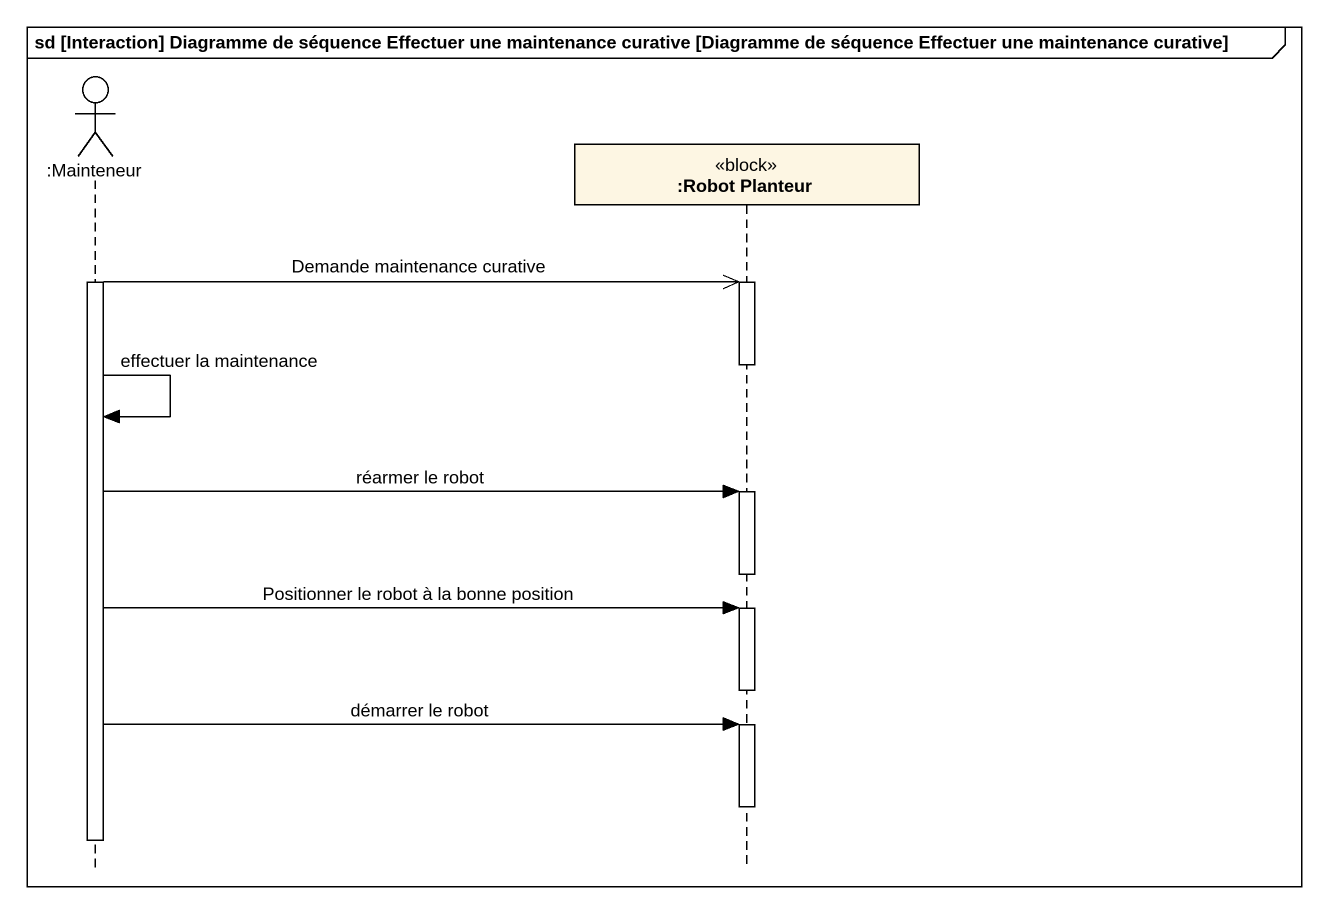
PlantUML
@startuml
mainframe sd [Interaction] Diagramme de séquence Effectuer une maintenance curative [Diagramme de séquence Effectuer une maintenance curative]
hide footbox
actor ":Mainteneur" as Mainteneur
participant ":Robot Planteur" as Robot_Planteur <<block>>

activate Mainteneur
Mainteneur ->> Robot_Planteur : Demande maintenance curative
activate Robot_Planteur
deactivate Robot_Planteur
Mainteneur -> Mainteneur : effectuer la maintenance
Mainteneur -> Robot_Planteur : réarmer le robot
activate Robot_Planteur
deactivate Robot_Planteur
Mainteneur -> Robot_Planteur : Positionner le robot à la bonne position
activate Robot_Planteur
deactivate Robot_Planteur
Mainteneur -> Robot_Planteur : démarrer le robot
activate Robot_Planteur
deactivate Robot_Planteur
deactivate Mainteneur
@enduml
